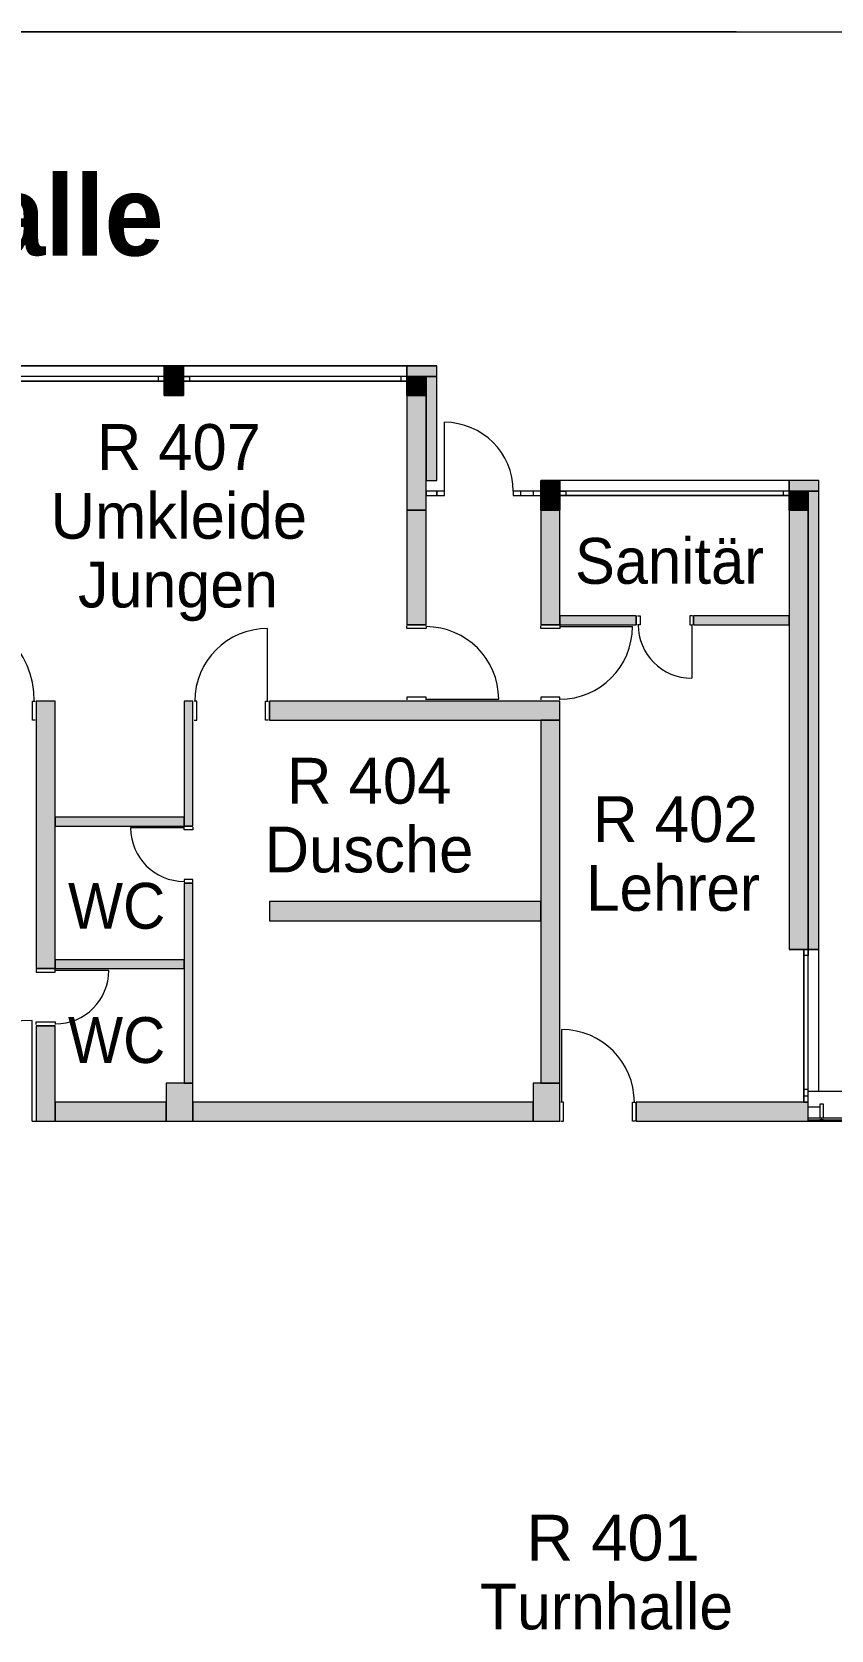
# Model space of a CAD drawing. Header units: inches. Extents: x 4292 to 112850, y 1657 to 73995.
# Drawn here: x 21250 to 31703, y 37550 to 58469 of the extents above; entities that cross this region are included whole.
import ezdxf

# ---------------------------------------------------------------- set-up
doc = ezdxf.new("R2010")
doc.units = ezdxf.units.IN
doc.header["$LTSCALE"] = 300
doc.header["$MEASUREMENT"] = 0
doc.linetypes.add('Volllinie', pattern=[0])
doc.layers.add('Grundebene', color=7, linetype='Continuous')
doc.styles.add('ARIAL', font='arial.ttf', dxfattribs={"height": 0.2})
doc.styles.add('ARIAL-FETT', font='arialbd.ttf', dxfattribs={"height": 0.2})

# ---------------------------------------------------------------- blocks, each defined once
blk = doc.blocks.new('Color_Area-99')
at = {"layer": 'Grundebene', "true_color": 0x000000, "transparency": 33554687}
blk.add_hatch(color=18, dxfattribs=at).paths.add_polyline_path([(26405, 53960), (26155, 53960), (26155, 53710), (26405, 53710)], flags=0)
at = {"layer": 'Grundebene', "color": 18, "linetype": 'Volllinie', "lineweight": 13, "true_color": 0x000000}
blk.add_lwpolyline([(26405, 53960), (26155, 53960), (26155, 53710), (26405, 53710), (26405, 53960)], dxfattribs=at)
blk = doc.blocks.new('Color_Area-9D')
at = {"layer": 'Grundebene', "true_color": 0x000000, "transparency": 33554687}
blk.add_hatch(color=18, dxfattribs=at).paths.add_polyline_path([(22980, 53960), (22980, 53710), (23230, 53710), (23230, 53960)], flags=0)
at = {"layer": 'Grundebene', "color": 18, "linetype": 'Volllinie', "lineweight": 13, "true_color": 0x000000}
blk.add_lwpolyline([(22980, 53960), (22980, 53710), (23230, 53710), (23230, 53960), (22980, 53960)], dxfattribs=at)
blk = doc.blocks.new('Color_Area-A1')
at = {"layer": 'Grundebene', "true_color": 0x000000, "transparency": 33554687}
blk.add_hatch(color=18, dxfattribs=at).paths.add_polyline_path([(31405, 46460), (31405, 52210), (31155, 52210), (31155, 46460)], flags=0)
at = {"layer": 'Grundebene', "color": 18, "linetype": 'Volllinie', "lineweight": 13, "true_color": 0x000000}
blk.add_lwpolyline([(31405, 46460), (31405, 52210), (31155, 52210), (31155, 46460), (31405, 46460)], dxfattribs=at)
blk = doc.blocks.new('Color_Area-A3')
at = {"layer": 'Grundebene', "true_color": 0x000000, "transparency": 33554687}
blk.add_hatch(color=18, dxfattribs=at).paths.add_polyline_path([(31405, 52460), (31155, 52460), (31155, 52210), (31405, 52210)], flags=0)
at = {"layer": 'Grundebene', "color": 18, "linetype": 'Volllinie', "lineweight": 13, "true_color": 0x000000}
blk.add_lwpolyline([(31405, 52460), (31155, 52460), (31155, 52210), (31405, 52210), (31405, 52460)], dxfattribs=at)
blk = doc.blocks.new('Color_Area-A5')
at = {"layer": 'Grundebene', "true_color": 0x000000, "transparency": 33554687}
blk.add_hatch(color=18, dxfattribs=at).paths.add_polyline_path([(27905, 52460), (27905, 52210), (28155, 52210), (28155, 52460)], flags=0)
at = {"layer": 'Grundebene', "color": 18, "linetype": 'Volllinie', "lineweight": 13, "true_color": 0x000000}
blk.add_lwpolyline([(27905, 52460), (27905, 52210), (28155, 52210), (28155, 52460), (27905, 52460)], dxfattribs=at)
blk = doc.blocks.new('Color_Area-A7')
at = {"layer": 'Grundebene', "true_color": 0x000000, "transparency": 33554687}
blk.add_hatch(color=18, dxfattribs=at).paths.add_polyline_path([(26405, 52210), (26405, 53710), (26155, 53710), (26155, 52210)], flags=0)
at = {"layer": 'Grundebene', "color": 18, "linetype": 'Volllinie', "lineweight": 13, "true_color": 0x000000}
blk.add_lwpolyline([(26405, 52210), (26405, 53710), (26155, 53710), (26155, 52210), (26405, 52210)], dxfattribs=at)
blk = doc.blocks.new('Color_Area-CD')
at = {"layer": 'Grundebene', "true_color": 0x000000, "transparency": 33554687}
blk.add_hatch(color=18, dxfattribs=at).paths.add_polyline_path([(26545, 54100), (26155, 54100), (26155, 53960), (26545, 53960)], flags=0)
at = {"layer": 'Grundebene', "color": 18, "linetype": 'Volllinie', "lineweight": 13, "true_color": 0x000000}
blk.add_lwpolyline([(26545, 54100), (26155, 54100), (26155, 53960), (26545, 53960), (26545, 54100)], dxfattribs=at)
blk = doc.blocks.new('Color_Area-D5')
at = {"layer": 'Grundebene', "true_color": 0x000000, "transparency": 33554687}
blk.add_hatch(color=18, dxfattribs=at).paths.add_polyline_path([(23230, 53960), (23230, 54100), (22980, 54100), (22980, 53960)], flags=0)
at = {"layer": 'Grundebene', "color": 18, "linetype": 'Volllinie', "lineweight": 13, "true_color": 0x000000}
blk.add_lwpolyline([(23230, 53960), (23230, 54100), (22980, 54100), (22980, 53960), (23230, 53960)], dxfattribs=at)
blk = doc.blocks.new('Color_Area-D7')
at = {"layer": 'Grundebene', "true_color": 0x000000, "transparency": 33554687}
blk.add_hatch(color=18, dxfattribs=at).paths.add_polyline_path([(31545, 46460), (31545, 52460), (31405, 52460), (31405, 46460)], flags=0)
at = {"layer": 'Grundebene', "color": 18, "linetype": 'Volllinie', "lineweight": 13, "true_color": 0x000000}
blk.add_lwpolyline([(31545, 46460), (31545, 52460), (31405, 52460), (31405, 46460), (31545, 46460)], dxfattribs=at)
blk = doc.blocks.new('Color_Area-D9')
at = {"layer": 'Grundebene', "true_color": 0x000000, "transparency": 33554687}
blk.add_hatch(color=18, dxfattribs=at).paths.add_polyline_path([(31545, 52600), (31155, 52600), (31155, 52460), (31545, 52460)], flags=0)
at = {"layer": 'Grundebene', "color": 18, "linetype": 'Volllinie', "lineweight": 13, "true_color": 0x000000}
blk.add_lwpolyline([(31545, 52600), (31155, 52600), (31155, 52460), (31545, 52460), (31545, 52600)], dxfattribs=at)
blk = doc.blocks.new('Color_Area-DB')
at = {"layer": 'Grundebene', "true_color": 0x000000, "transparency": 33554687}
blk.add_hatch(color=18, dxfattribs=at).paths.add_polyline_path([(27905, 52600), (27905, 52460), (28155, 52460), (28155, 52600)], flags=0)
at = {"layer": 'Grundebene', "color": 18, "linetype": 'Volllinie', "lineweight": 13, "true_color": 0x000000}
blk.add_lwpolyline([(27905, 52600), (27905, 52460), (28155, 52460), (28155, 52600), (27905, 52600)], dxfattribs=at)
blk = doc.blocks.new('Color_Area-DD')
at = {"layer": 'Grundebene', "true_color": 0x000000, "transparency": 33554687}
blk.add_hatch(color=18, dxfattribs=at).paths.add_polyline_path([(26545, 52600), (26545, 53960), (26405, 53960), (26405, 52600)], flags=0)
at = {"layer": 'Grundebene', "color": 18, "linetype": 'Volllinie', "lineweight": 13, "true_color": 0x000000}
blk.add_lwpolyline([(26545, 52600), (26545, 53960), (26405, 53960), (26405, 52600), (26545, 52600)], dxfattribs=at)
blk = doc.blocks.new('Color_Area-11F')
at = {"layer": 'Grundebene', "true_color": 0x000000, "transparency": 33554687}
blk.add_hatch(color=18, dxfattribs=at).paths.add_polyline_path([(27805, 44210), (28155, 44210), (28155, 44710), (27805, 44710)], flags=0)
at = {"layer": 'Grundebene', "color": 18, "linetype": 'Volllinie', "lineweight": 13, "true_color": 0x000000}
blk.add_lwpolyline([(27805, 44210), (28155, 44210), (28155, 44710), (27805, 44710), (27805, 44210)], dxfattribs=at)
blk = doc.blocks.new('Color_Area-123')
at = {"layer": 'Grundebene', "true_color": 0x000000, "transparency": 33554687}
blk.add_hatch(color=18, dxfattribs=at).paths.add_polyline_path([(23005, 44210), (23355, 44210), (23355, 44710), (23005, 44710)], flags=0)
at = {"layer": 'Grundebene', "color": 18, "linetype": 'Volllinie', "lineweight": 13, "true_color": 0x000000}
blk.add_lwpolyline([(23005, 44210), (23355, 44210), (23355, 44710), (23005, 44710), (23005, 44210)], dxfattribs=at)
blk = doc.blocks.new('Color_Area-157')
at = {"layer": 'Grundebene', "true_color": 0x000000, "transparency": 33554687}
blk.add_hatch(color=18, dxfattribs=at).paths.add_polyline_path([(28155, 44710), (28155, 49460), (27905, 49460), (27905, 44710)], flags=0)
at = {"layer": 'Grundebene', "color": 18, "linetype": 'Volllinie', "lineweight": 13, "true_color": 0x000000}
blk.add_lwpolyline([(28155, 44710), (28155, 49460), (27905, 49460), (27905, 44710), (28155, 44710)], dxfattribs=at)
blk = doc.blocks.new('Color_Area-159')
at = {"layer": 'Grundebene', "true_color": 0x000000, "transparency": 33554687}
blk.add_hatch(color=18, dxfattribs=at).paths.add_polyline_path([(23240, 49710), (23240, 48075), (23355, 48075), (23355, 49710)], flags=0)
at = {"layer": 'Grundebene', "color": 18, "linetype": 'Volllinie', "lineweight": 13, "true_color": 0x000000}
blk.add_lwpolyline([(23240, 49710), (23240, 48075), (23355, 48075), (23355, 49710), (23240, 49710)], dxfattribs=at)
blk = doc.blocks.new('Color_Area-15B')
at = {"layer": 'Grundebene', "true_color": 0x000000, "transparency": 33554687}
blk.add_hatch(color=18, dxfattribs=at).paths.add_polyline_path([(23240, 44710), (23355, 44710), (23355, 47325), (23240, 47325)], flags=0)
at = {"layer": 'Grundebene', "color": 18, "linetype": 'Volllinie', "lineweight": 13, "true_color": 0x000000}
blk.add_lwpolyline([(23240, 44710), (23355, 44710), (23355, 47325), (23240, 47325), (23240, 44710)], dxfattribs=at)
blk = doc.blocks.new('Color_Area-15F')
at = {"layer": 'Grundebene', "true_color": 0x000000, "transparency": 33554687}
blk.add_hatch(color=18, dxfattribs=at).paths.add_polyline_path([(29155, 44210), (31405, 44210), (31405, 44460), (29155, 44460)], flags=0)
at = {"layer": 'Grundebene', "color": 18, "linetype": 'Volllinie', "lineweight": 13, "true_color": 0x000000}
blk.add_lwpolyline([(29155, 44210), (31405, 44210), (31405, 44460), (29155, 44460), (29155, 44210)], dxfattribs=at)
blk = doc.blocks.new('Color_Area-161')
at = {"layer": 'Grundebene', "true_color": 0x000000, "transparency": 33554687}
blk.add_hatch(color=18, dxfattribs=at).paths.add_polyline_path([(31155, 50825), (29905, 50825), (29905, 50710), (31155, 50710)], flags=0)
at = {"layer": 'Grundebene', "color": 18, "linetype": 'Volllinie', "lineweight": 13, "true_color": 0x000000}
blk.add_lwpolyline([(31155, 50825), (29905, 50825), (29905, 50710), (31155, 50710), (31155, 50825)], dxfattribs=at)
blk = doc.blocks.new('Color_Area-163')
at = {"layer": 'Grundebene', "true_color": 0x000000, "transparency": 33554687}
blk.add_hatch(color=18, dxfattribs=at).paths.add_polyline_path([(28155, 50710), (29155, 50710), (29155, 50825), (28155, 50825)], flags=0)
at = {"layer": 'Grundebene', "color": 18, "linetype": 'Volllinie', "lineweight": 13, "true_color": 0x000000}
blk.add_lwpolyline([(28155, 50710), (29155, 50710), (29155, 50825), (28155, 50825), (28155, 50710)], dxfattribs=at)
blk = doc.blocks.new('Color_Area-165')
at = {"layer": 'Grundebene', "true_color": 0x000000, "transparency": 33554687}
blk.add_hatch(color=18, dxfattribs=at).paths.add_polyline_path([(27905, 52210), (27905, 50710), (28155, 50710), (28155, 52210)], flags=0)
at = {"layer": 'Grundebene', "color": 18, "linetype": 'Volllinie', "lineweight": 13, "true_color": 0x000000}
blk.add_lwpolyline([(27905, 52210), (27905, 50710), (28155, 50710), (28155, 52210), (27905, 52210)], dxfattribs=at)
blk = doc.blocks.new('Color_Area-167')
at = {"layer": 'Grundebene', "true_color": 0x000000, "transparency": 33554687}
blk.add_hatch(color=18, dxfattribs=at).paths.add_polyline_path([(26155, 52210), (26155, 50710), (26405, 50710), (26405, 52210)], flags=0)
at = {"layer": 'Grundebene', "color": 18, "linetype": 'Volllinie', "lineweight": 13, "true_color": 0x000000}
blk.add_lwpolyline([(26155, 52210), (26155, 50710), (26405, 50710), (26405, 52210), (26155, 52210)], dxfattribs=at)
blk = doc.blocks.new('Color_Area-169')
at = {"layer": 'Grundebene', "true_color": 0x000000, "transparency": 33554687}
blk.add_hatch(color=18, dxfattribs=at).paths.add_polyline_path([(28155, 49710), (24355, 49710), (24355, 49460), (28155, 49460)], flags=0)
at = {"layer": 'Grundebene', "color": 18, "linetype": 'Volllinie', "lineweight": 13, "true_color": 0x000000}
blk.add_lwpolyline([(28155, 49710), (24355, 49710), (24355, 49460), (28155, 49460), (28155, 49710)], dxfattribs=at)
blk = doc.blocks.new('Color_Area-1CB')
at = {"layer": 'Grundebene', "true_color": 0x000000, "transparency": 33554687}
blk.add_hatch(color=18, dxfattribs=at).paths.add_polyline_path([(23355, 44210), (27805, 44210), (27805, 44460), (23355, 44460)], flags=0)
at = {"layer": 'Grundebene', "color": 18, "linetype": 'Volllinie', "lineweight": 13, "true_color": 0x000000}
blk.add_lwpolyline([(23355, 44210), (27805, 44210), (27805, 44460), (23355, 44460), (23355, 44210)], dxfattribs=at)
blk = doc.blocks.new('Color_Area-1CD')
at = {"layer": 'Grundebene', "true_color": 0x000000, "transparency": 33554687}
blk.add_hatch(color=18, dxfattribs=at).paths.add_polyline_path([(21555, 44210), (23005, 44210), (23005, 44460), (21555, 44460)], flags=0)
at = {"layer": 'Grundebene', "color": 18, "linetype": 'Volllinie', "lineweight": 13, "true_color": 0x000000}
blk.add_lwpolyline([(21555, 44210), (23005, 44210), (23005, 44460), (21555, 44460), (21555, 44210)], dxfattribs=at)
blk = doc.blocks.new('Color_Area-1CF')
at = {"layer": 'Grundebene', "true_color": 0x000000, "transparency": 33554687}
blk.add_hatch(color=18, dxfattribs=at).paths.add_polyline_path([(23240, 48190), (21555, 48190), (21555, 48075), (23240, 48075)], flags=0)
at = {"layer": 'Grundebene', "color": 18, "linetype": 'Volllinie', "lineweight": 13, "true_color": 0x000000}
blk.add_lwpolyline([(23240, 48190), (21555, 48190), (21555, 48075), (23240, 48075), (23240, 48190)], dxfattribs=at)
blk = doc.blocks.new('Color_Area-1D1')
at = {"layer": 'Grundebene', "true_color": 0x000000, "transparency": 33554687}
blk.add_hatch(color=18, dxfattribs=at).paths.add_polyline_path([(23240, 46325), (21555, 46325), (21555, 46210), (23240, 46210)], flags=0)
at = {"layer": 'Grundebene', "color": 18, "linetype": 'Volllinie', "lineweight": 13, "true_color": 0x000000}
blk.add_lwpolyline([(23240, 46325), (21555, 46325), (21555, 46210), (23240, 46210), (23240, 46325)], dxfattribs=at)
blk = doc.blocks.new('Color_Area-1D7')
at = {"layer": 'Grundebene', "true_color": 0x000000, "transparency": 33554687}
blk.add_hatch(color=18, dxfattribs=at).paths.add_polyline_path([(21305, 49710), (21305, 46210), (21555, 46210), (21555, 49710)], flags=0)
at = {"layer": 'Grundebene', "color": 18, "linetype": 'Volllinie', "lineweight": 13, "true_color": 0x000000}
blk.add_lwpolyline([(21305, 49710), (21305, 46210), (21555, 46210), (21555, 49710), (21305, 49710)], dxfattribs=at)
blk = doc.blocks.new('Color_Area-1D9')
at = {"layer": 'Grundebene', "true_color": 0x000000, "transparency": 33554687}
blk.add_hatch(color=18, dxfattribs=at).paths.add_polyline_path([(21555, 45460), (21305, 45460), (21305, 44210), (21555, 44210)], flags=0)
at = {"layer": 'Grundebene', "color": 18, "linetype": 'Volllinie', "lineweight": 13, "true_color": 0x000000}
blk.add_lwpolyline([(21555, 45460), (21305, 45460), (21305, 44210), (21555, 44210), (21555, 45460)], dxfattribs=at)
blk = doc.blocks.new('Color_Area-1DD')
at = {"layer": 'Grundebene', "true_color": 0x000000, "transparency": 33554687}
blk.add_hatch(color=18, dxfattribs=at).paths.add_polyline_path([(27905, 47085), (24355, 47085), (24355, 46835), (27905, 46835)], flags=0)
at = {"layer": 'Grundebene', "color": 18, "linetype": 'Volllinie', "lineweight": 13, "true_color": 0x000000}
blk.add_lwpolyline([(27905, 47085), (24355, 47085), (24355, 46835), (27905, 46835), (27905, 47085)], dxfattribs=at)

msp = doc.modelspace()

# ---------------------------------------------------------------- linework, layer by layer
at = {"layer": 'Grundebene', "color": 18, "linetype": 'Volllinie', "lineweight": 13, "true_color": 0x000000}
for p, q in [((30460, 58469), (9254, 58469)), ((9254, 58469), (44746, 58469)), ((13315, 54100), (26545, 54100)), ((22980, 54100), (20055, 54100)), ((22980, 53960), (22980, 54100)), ((23230, 54100), (22980, 54100)), ((23230, 54100), (23230, 53960)), ((26155, 54100), (23230, 54100)), ((26155, 53960), (26155, 54100)), ((26545, 54100), (26155, 54100)), ((26545, 54100), (26545, 54100)), ((26545, 53960), (26545, 54100)), ((22980, 53960), (20055, 53960)), ((22980, 53960), (20055, 53960)), ((22980, 53900), (20055, 53900)), ((20055, 53900), (22980, 53900)), ((22980, 53960), (22900, 53960)), ((22900, 53960), (22900, 53900)), ((22900, 53900), (22980, 53900)), ((22980, 53900), (22980, 53960)), ((22980, 53900), (22980, 53960)), ((22980, 53900), (22980, 53960)), ((23230, 53960), (22980, 53960)), ((22980, 53960), (23230, 53960)), ((22980, 53710), (22980, 53900)), ((23230, 53960), (23310, 53960)), ((23230, 53900), (23230, 53960)), ((26155, 53960), (23230, 53960)), ((23230, 53960), (23230, 53900)), ((26155, 53960), (23230, 53960)), ((23230, 53960), (23230, 53900)), ((23310, 53900), (23230, 53900)), ((26155, 53900), (23230, 53900)), ((23230, 53900), (23230, 53710)), ((23230, 53900), (26155, 53900)), ((23310, 53960), (23310, 53900)), ((26155, 53960), (26075, 53960)), ((26075, 53960), (26075, 53900)), ((26075, 53900), (26155, 53900)), ((26155, 53900), (26155, 53960)), ((26155, 53900), (26155, 53960)), ((26155, 53900), (26155, 53960)), ((26405, 53960), (26155, 53960)), ((26155, 53960), (26405, 53960)), ((26155, 53710), (26155, 53900)), ((26405, 53710), (26405, 53960)), ((26405, 53960), (26405, 53710)), ((26545, 52600), (26545, 53960)), ((22980, 53710), (23230, 53710)), ((26155, 53710), (26155, 52210)), ((26405, 52600), (26405, 53710)), ((26405, 53710), (26405, 52600)), ((26645, 52460), (26645, 53360)), ((26405, 52460), (26405, 52600)), ((26405, 52600), (26545, 52600)), ((27905, 52460), (27905, 52600)), ((28155, 52600), (27905, 52600)), ((28155, 52600), (28155, 52460)), ((31155, 52600), (28155, 52600)), ((31155, 52460), (31155, 52600)), ((31545, 52600), (31155, 52600)), ((31545, 52460), (31545, 52600)), ((26545, 52460), (26405, 52460)), ((26405, 52460), (26405, 52400)), ((26405, 52210), (26405, 52460)), ((26405, 52400), (26545, 52400)), ((26645, 52460), (26545, 52460)), ((26545, 52460), (26545, 52400)), ((26545, 52400), (26545, 52460)), ((26545, 52400), (26645, 52400)), ((26645, 52400), (26645, 52460)), ((27905, 52460), (27545, 52460)), ((27545, 52460), (27545, 52400)), ((27645, 52460), (27545, 52460)), ((27545, 52460), (27545, 52400)), ((27545, 52400), (27905, 52400)), ((27545, 52400), (27645, 52400)), ((27645, 52400), (27645, 52460)), ((27905, 52460), (27805, 52460)), ((27805, 52460), (27805, 52400)), ((27805, 52400), (27905, 52400)), ((27905, 52400), (27905, 52460)), ((27905, 52400), (27905, 52460)), ((27905, 52210), (27905, 52460)), ((28155, 52460), (27905, 52460)), ((27905, 52460), (28155, 52460)), ((28155, 52460), (28235, 52460)), ((28155, 52400), (28155, 52460)), ((31155, 52460), (28155, 52460)), ((28155, 52460), (28155, 52400)), ((31155, 52460), (28155, 52460)), ((28155, 52460), (28155, 52400)), ((28235, 52400), (28155, 52400)), ((31155, 52400), (28155, 52400)), ((28155, 52400), (28155, 52210)), ((28155, 52400), (31155, 52400)), ((28235, 52460), (28235, 52400)), ((31155, 52460), (31075, 52460)), ((31075, 52460), (31075, 52400)), ((31075, 52400), (31155, 52400)), ((31155, 52400), (31155, 52460)), ((31155, 52400), (31155, 52460)), ((31155, 52400), (31155, 52460)), ((31405, 52460), (31155, 52460)), ((31155, 52460), (31405, 52460)), ((31155, 52210), (31155, 52400)), ((31405, 52210), (31405, 52460)), ((31405, 52460), (31405, 52210)), ((31545, 46460), (31545, 52460)), ((26155, 52210), (26155, 50710)), ((26405, 50710), (26405, 52210)), ((27905, 52210), (27905, 50710)), ((28155, 50825), (28155, 52210)), ((31155, 52210), (31155, 50825)), ((31405, 46460), (31405, 52210)), ((31405, 52210), (31405, 46460)), ((24330, 49710), (24330, 50660)), ((26405, 50710), (26155, 50710)), ((26155, 50660), (26155, 50695)), ((26405, 50660), (26155, 50660)), ((26405, 50695), (26405, 50660)), ((28155, 50710), (27905, 50710)), ((27905, 50660), (27905, 50695)), ((28155, 50660), (27905, 50660)), ((29155, 50825), (28155, 50825)), ((28155, 50710), (29155, 50710)), ((28155, 50695), (28155, 50660)), ((28155, 50685), (29105, 50685)), ((29155, 50825), (29155, 50710)), ((29170, 50825), (29205, 50825)), ((29205, 50710), (29170, 50710)), ((29205, 50825), (29205, 50710)), ((29890, 50825), (29855, 50825)), ((29855, 50825), (29855, 50710)), ((29855, 50710), (29890, 50710)), ((29880, 50710), (29880, 50010)), ((29905, 50710), (29905, 50825)), ((31155, 50825), (29905, 50825)), ((29905, 50710), (31155, 50710)), ((31155, 50710), (31155, 46460)), ((21255, 49460), (21255, 49710)), ((21255, 49710), (21290, 49710)), ((21305, 49710), (21305, 49460)), ((21555, 49710), (21305, 49710)), ((21555, 48190), (21555, 49710)), ((23240, 49710), (23240, 48190)), ((23355, 49710), (23240, 49710)), ((23355, 49460), (23355, 49710)), ((23405, 49710), (23370, 49710)), ((23405, 49460), (23405, 49710)), ((24305, 49460), (24305, 49710)), ((24305, 49710), (24340, 49710)), ((24355, 49460), (24355, 49710)), ((26155, 49710), (24355, 49710)), ((26405, 49760), (26155, 49760)), ((26155, 49760), (26155, 49725)), ((26405, 49710), (26155, 49710)), ((26405, 49725), (26405, 49760)), ((26405, 49735), (27355, 49735)), ((27905, 49710), (26405, 49710)), ((28155, 49760), (27905, 49760)), ((27905, 49760), (27905, 49725)), ((28155, 49710), (27905, 49710)), ((28155, 49725), (28155, 49760)), ((28155, 49460), (28155, 49710)), ((21290, 49460), (21255, 49460)), ((21305, 49460), (21305, 46210)), ((23355, 48075), (23355, 49460)), ((23370, 49460), (23405, 49460)), ((24340, 49460), (24305, 49460)), ((24355, 49460), (27905, 49460)), ((27905, 49460), (27905, 47085)), ((28155, 44710), (28155, 49460)), ((23240, 48190), (21555, 48190)), ((21555, 48075), (23240, 48075)), ((21555, 46325), (21555, 48075)), ((23240, 48050), (22540, 48050)), ((23355, 48075), (23240, 48075)), ((23240, 48025), (23240, 48060)), ((23355, 48025), (23240, 48025)), ((23355, 48060), (23355, 48025)), ((23355, 47375), (23240, 47375)), ((23240, 47375), (23240, 47340)), ((23240, 47325), (23355, 47325)), ((23240, 47325), (23240, 46325)), ((23355, 47340), (23355, 47375)), ((23355, 44710), (23355, 47325)), ((27905, 47085), (24355, 47085)), ((24355, 47085), (24355, 46835)), ((24355, 46835), (27905, 46835)), ((27905, 46835), (27905, 44710)), ((31345, 46460), (31155, 46460)), ((31405, 46460), (31345, 46460)), ((31405, 46460), (31345, 46460)), ((31345, 46460), (31345, 44460)), ((31345, 46380), (31345, 46460)), ((31345, 46460), (31405, 46460)), ((31345, 44460), (31345, 46460)), ((31545, 46460), (31405, 46460)), ((31405, 44460), (31405, 46460)), ((31405, 46460), (31405, 46380)), ((31405, 44460), (31405, 46460)), ((31545, 44600), (31545, 46460)), ((23240, 46325), (21555, 46325)), ((31405, 46380), (31345, 46380)), ((21555, 46210), (21305, 46210)), ((21305, 46195), (21305, 46160)), ((21305, 46160), (21555, 46160)), ((21555, 46210), (23240, 46210)), ((21555, 46160), (21555, 46195)), ((22255, 46185), (21555, 46185)), ((23240, 46210), (23240, 44710)), ((21250, 44210), (21250, 45530)), ((21305, 45475), (21305, 45510)), ((21305, 45510), (21555, 45510)), ((21305, 45460), (21555, 45460)), ((21305, 45460), (21305, 44210)), ((21555, 45510), (21555, 45475)), ((21555, 44460), (21555, 45460)), ((28180, 44460), (28180, 45410)), ((23355, 44710), (23005, 44710)), ((23005, 44710), (23005, 44210)), ((23240, 44710), (23355, 44710)), ((23355, 44210), (23355, 44710)), ((28155, 44710), (27805, 44710)), ((27805, 44710), (27805, 44210)), ((27905, 44710), (28155, 44710)), ((28155, 44460), (28155, 44710)), ((31405, 44624), (31345, 44624)), ((31545, 44600), (31405, 44600)), ((32605, 44600), (31545, 44600)), ((23005, 44460), (21555, 44460)), ((23005, 44210), (23005, 44460)), ((27805, 44460), (23355, 44460)), ((23355, 44460), (23355, 44210)), ((27805, 44210), (27805, 44460)), ((28155, 44210), (28155, 44460)), ((28205, 44460), (28170, 44460)), ((28205, 44210), (28205, 44460)), ((29105, 44210), (29105, 44460)), ((29105, 44460), (29140, 44460)), ((29155, 44210), (29155, 44460)), ((31155, 44460), (29155, 44460)), ((31405, 44460), (31155, 44460)), ((31405, 44540), (31345, 44540)), ((31345, 44540), (31345, 44460)), ((31345, 44460), (31405, 44460)), ((31345, 44460), (31405, 44460)), ((31405, 44460), (31405, 44540)), ((31405, 44210), (31405, 44460)), ((31405, 44401), (31555, 44401)), ((31555, 44435), (31555, 44255)), ((31605, 44435), (31555, 44435)), ((31605, 44255), (31605, 44435)), ((21250, 44210), (21305, 44210)), ((21250, 44210), (25155, 44210)), ((21305, 44210), (21555, 44210)), ((21555, 44210), (23005, 44210)), ((23005, 44210), (23355, 44210)), ((23355, 44210), (27805, 44210)), ((27805, 44210), (28155, 44210)), ((28170, 44210), (28205, 44210)), ((29140, 44210), (29105, 44210)), ((29155, 44210), (31405, 44210)), ((31405, 44255), (32605, 44255)), ((31405, 44230), (32605, 44230)), ((31405, 44210), (32605, 44210)), ((31555, 44255), (31605, 44255)), ((31555, 44230), (31555, 44210)), ((31605, 44230), (31555, 44230)), ((31555, 44210), (31605, 44210)), ((31580, 44255), (31580, 44230)), ((31605, 44210), (31605, 44230))]:
    msp.add_line(p, q, dxfattribs=at)
for centre, radius, start, end in [((26645, 52460), 900, 0, 90), ((20080, 49710), 1200, 360, 90), ((24330, 49710), 950, 90, 180), ((26405, 49735), 950, 0, 90), ((28155, 50685), 950, 270, 360), ((29880, 50710), 700, 180, 270), ((23240, 48050), 700, 180, 270), ((21555, 46185), 700, 270, 0), ((21250, 44210), 1320, 90, 180), ((28180, 44460), 950, 0, 90)]:
    msp.add_arc(centre, radius, start, end, dxfattribs=at)

# ---------------------------------------------------------------- block references
at = {"layer": 'Grundebene'}
for name in ['Color_Area-D5', 'Color_Area-CD', 'Color_Area-9D', 'Color_Area-99', 'Color_Area-DD', 'Color_Area-A7', 'Color_Area-DB', 'Color_Area-D9', 'Color_Area-A5', 'Color_Area-A3', 'Color_Area-D7', 'Color_Area-167', 'Color_Area-165', 'Color_Area-A1', 'Color_Area-163', 'Color_Area-161', 'Color_Area-1D7', 'Color_Area-159', 'Color_Area-169', 'Color_Area-157', 'Color_Area-1CF', 'Color_Area-15B', 'Color_Area-1DD', 'Color_Area-1D1', 'Color_Area-1D9', 'Color_Area-123', 'Color_Area-11F', 'Color_Area-1CD', 'Color_Area-1CB', 'Color_Area-15F']:
    msp.add_blockref(name, (0, 0), dxfattribs=at)

# ---------------------------------------------------------------- texts
at = {"layer": 'Grundebene', "color": 18, "lineweight": 18, "true_color": 0x000000}
for s, height, style, width, p in [('Turnhalle', 1050, 'ARIAL-FETT', 0.94986, (16703, 55542)), ('R 407', 600, 'ARIAL', 0.959104, (22099, 52736)), ('Umkleide', 600, 'ARIAL', 0.960945, (21492, 51836)), ('Sanitär', 600, 'ARIAL', 0.93145, (28354, 51246)), ('Jungen', 600, 'ARIAL', 0.951773, (21852, 50936)), ('R 404', 600, 'ARIAL', 0.961926, (24586, 48368)), ('R 402', 600, 'ARIAL', 0.963442, (28589, 47865)), ('Dusche', 600, 'ARIAL', 0.961214, (24293, 47468)), ('Lehrer', 600, 'ARIAL', 0.938825, (28499, 46965)), ('WC', 600, 'ARIAL', 0.910981, (21721, 46731)), ('WC', 600, 'ARIAL', 0.910981, (21721, 44973)), ('R 401', 600, 'ARIAL', 1.013943, (27717, 38459)), ('Turnhalle', 600, 'ARIAL', 0.947857, (27110, 37559))]:
    msp.add_text(s, height=height, dxfattribs=dict(at, style=style, width=width)).set_placement(p)

doc.saveas('drawing.dxf')
